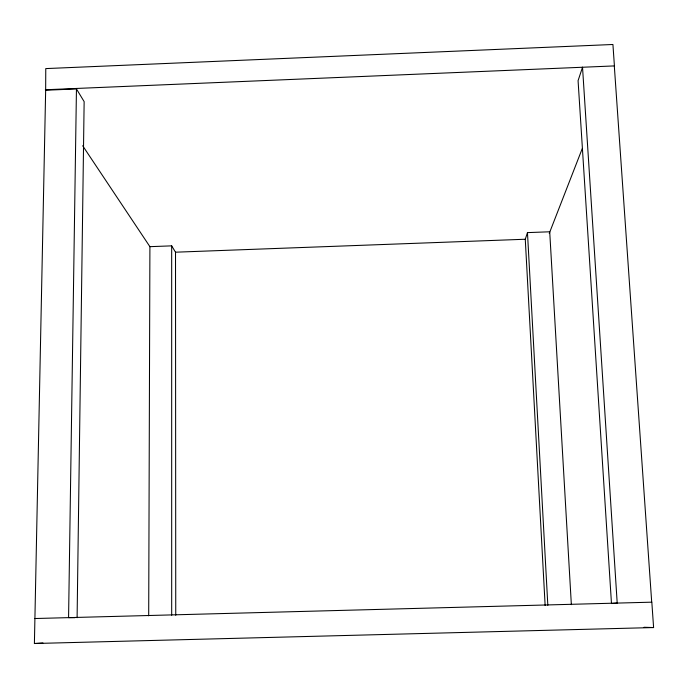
<?xml version="1.0" encoding="UTF-8"?>
<svg xmlns="http://www.w3.org/2000/svg" width="688" height="688" viewBox="0 0 688 688"><rect width="100%" height="100%" fill="white"/><g stroke="black" fill="none" stroke-linecap="round" stroke-linejoin="round"><path stroke-width="1.03" d="M148.694 615.82L149.907 246.665L82.655 145.736M77.099 617.712L84.142 101.618L76.454 88.941L45.657 90.231L45.769 68.594L612.922 44.488L614.418 65.91L45.348 89.758M76.454 88.941L68.576 617.643L74.966 617.695M45.657 90.231L34.4 643.512L653.6 627.551L651.828 602.172L34.89 618.529M545.137 605.492L525.271 239.243L527.472 232.613L549.712 231.787L571.358 604.657M549.248 233.438L582.22 148.677M34.4 643.512L42.957 642.97M149.907 246.665L171.673 245.857L175.517 252.195L175.75 615.244M175.517 252.195L525.271 239.243M644.028 627.275L653.6 627.551M614.307 65.936L651.708 602.181M527.472 232.613L547.829 605.285M171.673 245.857L171.69 615.21M582.521 67.261L578.075 80.659L611.477 603.539L617.205 603.092L582.521 67.261"/></g></svg>
